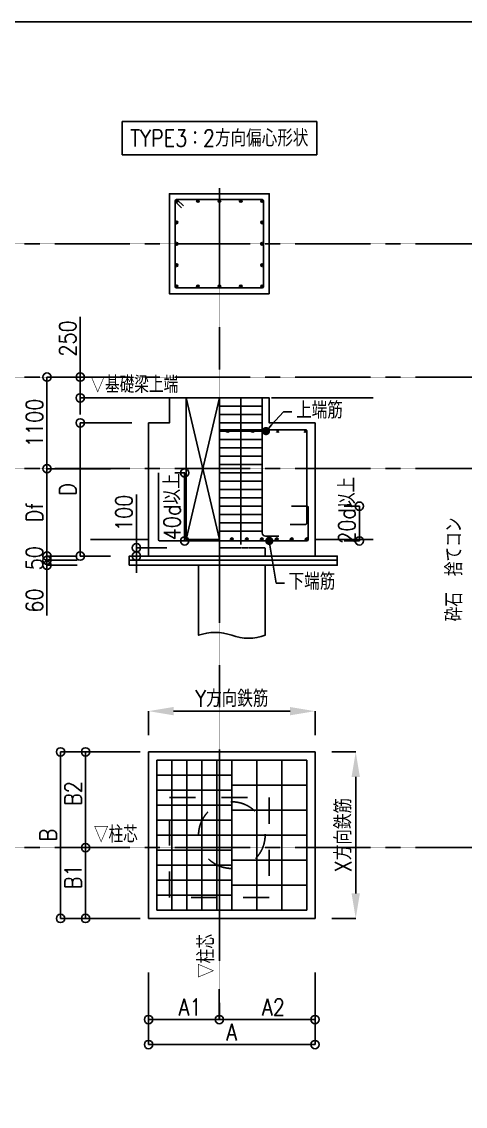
# Model space of a CAD drawing. Extents: x -668440 to 1010955, y -1678500 to 210463.
# Drawn here: x -325546 to -298890, y -72071 to -6962 of the extents above; entities that cross this region are included whole.
import ezdxf
from ezdxf import colors
from ezdxf.entities.mleader import LeaderData, LeaderLine
from ezdxf.enums import TextEntityAlignment as Align
from ezdxf.math import Vec2, Vec3

# ---------------------------------------------------------------- set-up
doc = ezdxf.new("R2010")
doc.units = 0
doc.header["$MEASUREMENT"] = 0
for name, pattern in [('CENTER', [2, 1.25, -0.25, 0.25, -0.25]), ('DASHED1', [2.5, 1.25, -1.25]), ('DASHED2', [0.375, 0.25, -0.125])]:
    doc.linetypes.add(name, pattern=pattern)
doc.layers.get('0').update_dxf_attribs({"color": 3, "linetype": 'CONTINUOUS'})
doc.layers.get('Defpoints').update_dxf_attribs({"color": 251, "linetype": 'CONTINUOUS'})
for name, color, linetype in [('Bフーチング', 6, 'CONTINUOUS'), ('B杭', 1, 'CONTINUOUS'), ('RC大梁', 7, 'CONTINUOUS'), ('RC柱', 7, 'CONTINUOUS'), ('RC鉄筋', 4, 'CONTINUOUS'), ('RC鉄筋文字', 4, 'CONTINUOUS'), ('寸法', 3, 'CONTINUOUS'), ('通り芯', 3, 'CENTER')]:
    doc.layers.add(name, color=color, linetype=linetype)
doc.styles.add('DRACAD', font='txt', dxfattribs={"width": 0.85, "bigfont": 'extfont2'})
doc.dimstyles.new('MYDIM', dxfattribs={"dimtxt": 120, "dimasz": 20, "dimexe": 1.25, "dimexo": 50, "dimgap": 50, "dimtad": 1, "dimdec": 4, "dimdsep": 46, "dimtxsty": 'DRACAD', "dimblk": 'ORIGIN', "dimcen": 2.5, "dimadec": 0, "dimazin": 0, "dimtfac": 1, "dimtdec": 4, "dimtmove": 0, "dimatfit": 3, "dimfxl": 1, "dimtolj": 1, "dimtzin": 0, "dimarcsym": 0})

# ---------------------------------------------------------------- blocks, each defined once
blk = doc.blocks.new('_ORIGIN')
at = {"color": 0, "linetype": 'ByBlock', "lineweight": -2}
blk.add_line((0, 0), (-1, 0), dxfattribs=at)
blk.add_circle((0, 0), 0.5, dxfattribs=at)
blk = doc.blocks.new('*D9561')
at = {"layer": 'Defpoints', "color": 0}
for p in [(-154749, -38594), (-154185, -38594), (-154185, -38694)]:
    blk.add_point(p, dxfattribs=at)
at = {"layer": '寸法', "color": 0, "lineweight": -2}
for p, q in [((-154749, -38494), (-154749, -37954)), ((-154385, -38594), (-154750, -38594)), ((-154749, -38694), (-154749, -38594)), ((-154385, -38694), (-154750, -38694)), ((-154749, -38794), (-154749, -38894))]:
    blk.add_line(p, q, dxfattribs=at)
at = {"layer": '寸法', "color": 0, "linetype": 'ByBlock', "lineweight": -2, "xscale": 100, "yscale": 100, "zscale": 100}
for p, rotation in [((-154749, -38594), 270), ((-154749, -38694), 90)]:
    blk.add_blockref('_ORIGIN', p, dxfattribs=dict(at, rotation=rotation))
at = {"layer": '寸法', "color": 0, "insert": (-154899, -38174), "char_height": 200, "attachment_point": 5, "rotation": 90, "style": 'DRACAD'}
blk.add_mtext('\\A1;100', dxfattribs=at)
blk = doc.blocks.new('*D9562')
at = {"layer": 'Defpoints', "color": 0}
for p in [(-152451, -38094), (-152070, -38094), (-152453, -38511)]:
    blk.add_point(p, dxfattribs=at)
at = {"layer": '寸法', "color": 0, "lineweight": -2}
for p, q in [((-152251, -38094), (-152068, -38094)), ((-152070, -38411), (-152070, -38194)), ((-152253, -38511), (-152068, -38511))]:
    blk.add_line(p, q, dxfattribs=at)
at = {"layer": '寸法', "color": 0, "linetype": 'ByBlock', "lineweight": -2, "xscale": 100, "yscale": 100, "zscale": 100}
for p, rotation in [((-152070, -38094), 90.00000009832621), ((-152070, -38511), 270.0000000983262)]:
    blk.add_blockref('_ORIGIN', p, dxfattribs=dict(at, rotation=rotation))
at = {"layer": '寸法', "color": 0, "insert": (-152220, -38144), "char_height": 200, "attachment_point": 5, "rotation": 90, "style": 'DRACAD'}
blk.add_mtext('\\A1;20d以上', dxfattribs=at)
blk = doc.blocks.new('*D9563')
at = {"layer": 'Defpoints', "color": 0}
for p in [(-152603, -40555), (-154603, -41044), (-152603, -41044)]:
    blk.add_point(p, dxfattribs=at)
at = {"layer": 'RC鉄筋文字', "color": 0, "lineweight": -2}
for p, q in [((-154603, -40844), (-154603, -40554)), ((-154303, -40555), (-152903, -40555)), ((-152603, -40844), (-152603, -40554))]:
    blk.add_line(p, q, dxfattribs=at)
at = {"layer": 'RC鉄筋文字', "color": 0}
for points in [[(-154303, -40505), (-154303, -40605), (-154603, -40555)], [(-152903, -40605), (-152903, -40505), (-152603, -40555)]]:
    blk.add_solid(points, dxfattribs=at)
at = {"layer": 'RC鉄筋文字', "color": 0, "insert": (-153603, -40405), "char_height": 200, "attachment_point": 5, "style": 'DRACAD'}
blk.add_mtext('\\A1;Y方向鉄筋', dxfattribs=at)
blk = doc.blocks.new('*D9564')
at = {"layer": 'Defpoints', "color": 0}
for p in [(-154603, -43444), (-152603, -43444), (-154603, -44558)]:
    blk.add_point(p, dxfattribs=at)
at = {"layer": '寸法', "color": 0, "lineweight": -2}
for p, q in [((-154603, -43694), (-154603, -44559)), ((-152603, -43694), (-152603, -44559)), ((-152703, -44558), (-154503, -44558))]:
    blk.add_line(p, q, dxfattribs=at)
at = {"layer": '寸法', "color": 0, "linetype": 'ByBlock', "lineweight": -2, "xscale": 100, "yscale": 100, "zscale": 100, "rotation": 180}
blk.add_blockref('_ORIGIN', (-154603, -44558), dxfattribs=at)
at = {"layer": '寸法', "color": 0, "linetype": 'ByBlock', "lineweight": -2, "xscale": 100, "yscale": 100, "zscale": 100}
blk.add_blockref('_ORIGIN', (-152603, -44558), dxfattribs=at)
at = {"layer": '寸法', "color": 0, "insert": (-153603, -44408), "char_height": 200, "attachment_point": 5, "style": 'DRACAD'}
blk.add_mtext('\\A1;A', dxfattribs=at)
blk = doc.blocks.new('*D9565')
at = {"layer": 'Defpoints', "color": 0}
for p in [(-153753, -43644), (-152603, -43644), (-153753, -44258)]:
    blk.add_point(p, dxfattribs=at)
at = {"layer": '寸法', "color": 0, "lineweight": -2}
for p, q in [((-153753, -43894), (-153753, -44259)), ((-152603, -43894), (-152603, -44259)), ((-152703, -44258), (-153653, -44258))]:
    blk.add_line(p, q, dxfattribs=at)
at = {"layer": '寸法', "color": 0, "linetype": 'ByBlock', "lineweight": -2, "xscale": 100, "yscale": 100, "zscale": 100, "rotation": 180}
blk.add_blockref('_ORIGIN', (-153753, -44258), dxfattribs=at)
at = {"layer": '寸法', "color": 0, "linetype": 'ByBlock', "lineweight": -2, "xscale": 100, "yscale": 100, "zscale": 100}
blk.add_blockref('_ORIGIN', (-152603, -44258), dxfattribs=at)
at = {"layer": '寸法', "color": 0, "insert": (-153103, -44108), "char_height": 200, "attachment_point": 5, "style": 'DRACAD'}
blk.add_mtext('\\A1;A2', dxfattribs=at)
blk = doc.blocks.new('*D9566')
at = {"layer": 'Defpoints', "color": 0}
for p in [(-154603, -43644), (-153753, -43644), (-154603, -44258)]:
    blk.add_point(p, dxfattribs=at)
at = {"layer": '寸法', "color": 0, "lineweight": -2}
for p, q in [((-154603, -43894), (-154603, -44259)), ((-153753, -43894), (-153753, -44259)), ((-153853, -44258), (-154503, -44258))]:
    blk.add_line(p, q, dxfattribs=at)
at = {"layer": '寸法', "color": 0, "linetype": 'ByBlock', "lineweight": -2, "xscale": 100, "yscale": 100, "zscale": 100, "rotation": 180}
blk.add_blockref('_ORIGIN', (-154603, -44258), dxfattribs=at)
at = {"layer": '寸法', "color": 0, "linetype": 'ByBlock', "lineweight": -2, "xscale": 100, "yscale": 100, "zscale": 100}
blk.add_blockref('_ORIGIN', (-153753, -44258), dxfattribs=at)
at = {"layer": '寸法', "color": 0, "insert": (-154103, -44108), "char_height": 200, "attachment_point": 5, "style": 'DRACAD'}
blk.add_mtext('\\A1;\\A1;A1', dxfattribs=at)
blk = doc.blocks.new('*D9567')
at = {"layer": 'Defpoints', "color": 0}
for p in [(-152603, -41044), (-152114, -41044), (-152603, -43044)]:
    blk.add_point(p, dxfattribs=at)
at = {"layer": 'RC鉄筋文字', "color": 0, "lineweight": -2}
for p, q in [((-152403, -41044), (-152113, -41044)), ((-152114, -42744), (-152114, -41344)), ((-152403, -43044), (-152113, -43044))]:
    blk.add_line(p, q, dxfattribs=at)
at = {"layer": 'RC鉄筋文字', "color": 0}
for points in [[(-152064, -41344), (-152164, -41344), (-152114, -41044)], [(-152164, -42744), (-152064, -42744), (-152114, -43044)]]:
    blk.add_solid(points, dxfattribs=at)
at = {"layer": 'RC鉄筋文字', "color": 0, "insert": (-152264, -42044), "char_height": 200, "attachment_point": 5, "rotation": 90, "style": 'DRACAD'}
blk.add_mtext('\\A1;\\A1;X方向鉄筋', dxfattribs=at)
blk = doc.blocks.new('*D9568')
at = {"layer": 'Defpoints', "color": 0}
for p in [(-155661, -41044), (-153703, -41044), (-153703, -43044)]:
    blk.add_point(p, dxfattribs=at)
at = {"layer": '寸法', "color": 0, "lineweight": -2}
for p, q in [((-154703, -41044), (-155662, -41044)), ((-155661, -42944), (-155661, -41144)), ((-154703, -43044), (-155662, -43044))]:
    blk.add_line(p, q, dxfattribs=at)
at = {"layer": '寸法', "color": 0, "linetype": 'ByBlock', "lineweight": -2, "xscale": 100, "yscale": 100, "zscale": 100}
for p, rotation in [((-155661, -41044), 90), ((-155661, -43044), 270)]:
    blk.add_blockref('_ORIGIN', p, dxfattribs=dict(at, rotation=rotation))
at = {"layer": '寸法', "color": 0, "insert": (-155811, -42044), "char_height": 200, "attachment_point": 5, "rotation": 90, "style": 'DRACAD'}
blk.add_mtext('\\A1;B', dxfattribs=at)
blk = doc.blocks.new('*D9569')
at = {"layer": 'Defpoints', "color": 0}
for p in [(-155361, -41044), (-153903, -41044), (-153903, -42194)]:
    blk.add_point(p, dxfattribs=at)
at = {"layer": '寸法', "color": 0, "lineweight": -2}
for p, q in [((-154903, -41044), (-155362, -41044)), ((-155361, -42094), (-155361, -41144)), ((-154903, -42194), (-155362, -42194))]:
    blk.add_line(p, q, dxfattribs=at)
at = {"layer": '寸法', "color": 0, "linetype": 'ByBlock', "lineweight": -2, "xscale": 100, "yscale": 100, "zscale": 100}
for p, rotation in [((-155361, -41044), 90), ((-155361, -42194), 270)]:
    blk.add_blockref('_ORIGIN', p, dxfattribs=dict(at, rotation=rotation))
at = {"layer": '寸法', "color": 0, "insert": (-155511, -41544), "char_height": 200, "attachment_point": 5, "rotation": 90, "style": 'DRACAD'}
blk.add_mtext('\\A1;B2', dxfattribs=at)
blk = doc.blocks.new('*D9570')
at = {"layer": 'Defpoints', "color": 0}
for p in [(-155361, -42194), (-153903, -42194), (-153903, -43044)]:
    blk.add_point(p, dxfattribs=at)
at = {"layer": '寸法', "color": 0, "lineweight": -2}
for p, q in [((-154903, -42194), (-155362, -42194)), ((-155361, -42944), (-155361, -42294)), ((-154903, -43044), (-155362, -43044))]:
    blk.add_line(p, q, dxfattribs=at)
at = {"layer": '寸法', "color": 0, "linetype": 'ByBlock', "lineweight": -2, "xscale": 100, "yscale": 100, "zscale": 100}
for p, rotation in [((-155361, -42194), 90), ((-155361, -43044), 270)]:
    blk.add_blockref('_ORIGIN', p, dxfattribs=dict(at, rotation=rotation))
at = {"layer": '寸法', "color": 0, "insert": (-155511, -42544), "char_height": 200, "attachment_point": 5, "rotation": 90, "style": 'DRACAD'}
blk.add_mtext('\\A1;\\A1;B1', dxfattribs=at)
blk = doc.blocks.new('_DOT')
at = {"color": 0, "linetype": 'ByBlock'}
blk.add_line((-0.5, 0), (-1, 0), dxfattribs=at)
at = {"color": 0, "linetype": 'ByBlock', "const_width": 0.5}
blk.add_lwpolyline([(-0.25, 0, 1), (0.25, 0, 1)], format="xyb", close=True, dxfattribs=at)
blk = doc.blocks.new('*D9571')
at = {"layer": 'Defpoints', "color": 0}
for p in [(-154486, -37694), (-154170, -37694), (-154553, -38511)]:
    blk.add_point(p, dxfattribs=at)
at = {"layer": '寸法', "color": 0, "lineweight": -2}
for p, q in [((-154286, -37694), (-154168, -37694)), ((-154170, -38411), (-154170, -37794)), ((-154353, -38511), (-154168, -38511))]:
    blk.add_line(p, q, dxfattribs=at)
at = {"layer": '寸法', "color": 0, "linetype": 'ByBlock', "lineweight": -2, "xscale": 100, "yscale": 100, "zscale": 100}
for p, rotation in [((-154170, -37694), 90.00000009832597), ((-154170, -38511), 270.0000000983259)]:
    blk.add_blockref('_ORIGIN', p, dxfattribs=dict(at, rotation=rotation))
at = {"layer": '寸法', "color": 0, "insert": (-154320, -38102), "char_height": 200, "attachment_point": 5, "rotation": 90, "style": 'DRACAD'}
blk.add_mtext('\\A1;40d以上', dxfattribs=at)
blk = doc.blocks.new('*D9584')
at = {"layer": 'Defpoints', "color": 0}
for p in [(-155424, -36544), (-154860, -36544), (-154860, -36794)]:
    blk.add_point(p, dxfattribs=at)
at = {"layer": '寸法', "color": 0, "lineweight": -2}
for p, q in [((-155424, -36444), (-155424, -35819)), ((-155060, -36544), (-155425, -36544)), ((-155424, -36794), (-155424, -36544)), ((-155060, -36794), (-155425, -36794)), ((-155424, -36894), (-155424, -36994))]:
    blk.add_line(p, q, dxfattribs=at)
at = {"layer": '寸法', "color": 0, "linetype": 'ByBlock', "lineweight": -2, "xscale": 100, "yscale": 100, "zscale": 100}
for p, rotation in [((-155424, -36544), 270), ((-155424, -36794), 90)]:
    blk.add_blockref('_ORIGIN', p, dxfattribs=dict(at, rotation=rotation))
at = {"layer": '寸法', "color": 0, "insert": (-155574, -36081), "char_height": 200, "attachment_point": 5, "rotation": 90, "style": 'DRACAD'}
blk.add_mtext('\\A1;250', dxfattribs=at)
blk = doc.blocks.new('*D9593')
at = {"layer": 'Defpoints', "color": 0}
for p in [(-155424, -37094), (-154603, -37094), (-154860, -38694)]:
    blk.add_point(p, dxfattribs=at)
at = {"layer": '寸法', "color": 0, "lineweight": -2}
for p, q in [((-154803, -37094), (-155425, -37094)), ((-155424, -38594), (-155424, -37194)), ((-155060, -38694), (-155425, -38694))]:
    blk.add_line(p, q, dxfattribs=at)
at = {"layer": '寸法', "color": 0, "linetype": 'ByBlock', "lineweight": -2, "xscale": 100, "yscale": 100, "zscale": 100}
for p, rotation in [((-155424, -37094), 90), ((-155424, -38694), 270)]:
    blk.add_blockref('_ORIGIN', p, dxfattribs=dict(at, rotation=rotation))
at = {"layer": '寸法', "color": 0, "insert": (-155574, -37894), "char_height": 200, "attachment_point": 5, "rotation": 90, "style": 'DRACAD'}
blk.add_mtext('\\A1;D', dxfattribs=at)
blk = doc.blocks.new('*D9594')
at = {"layer": 'Defpoints', "color": 0}
for p in [(-155824, -38694), (-155260, -38694), (-155260, -38744)]:
    blk.add_point(p, dxfattribs=at)
at = {"layer": '寸法', "color": 0, "lineweight": -2}
for p, q in [((-155824, -38594), (-155824, -38494)), ((-155460, -38694), (-155825, -38694)), ((-155460, -38744), (-155825, -38744)), ((-155824, -38744), (-155824, -38694)), ((-155824, -38844), (-155824, -38944))]:
    blk.add_line(p, q, dxfattribs=at)
at = {"layer": '寸法', "color": 0, "linetype": 'ByBlock', "lineweight": -2, "xscale": 100, "yscale": 100, "zscale": 100}
for p, rotation in [((-155824, -38694), 270), ((-155824, -38744), 90)]:
    blk.add_blockref('_ORIGIN', p, dxfattribs=dict(at, rotation=rotation))
at = {"layer": '寸法', "color": 0, "insert": (-155974, -38719), "char_height": 200, "attachment_point": 5, "rotation": 90, "style": 'DRACAD'}
blk.add_mtext('\\A1;50', dxfattribs=at)
blk = doc.blocks.new('*D9595')
at = {"layer": 'Defpoints', "color": 0}
for p in [(-155824, -38744), (-155260, -38744), (-155260, -38804)]:
    blk.add_point(p, dxfattribs=at)
at = {"layer": '寸法', "color": 0, "lineweight": -2}
for p, q in [((-155824, -38644), (-155824, -38544)), ((-155460, -38744), (-155825, -38744)), ((-155460, -38804), (-155825, -38804)), ((-155824, -38804), (-155824, -38744)), ((-155824, -38904), (-155824, -39405))]:
    blk.add_line(p, q, dxfattribs=at)
at = {"layer": '寸法', "color": 0, "linetype": 'ByBlock', "lineweight": -2, "xscale": 100, "yscale": 100, "zscale": 100}
for p, rotation in [((-155824, -38744), 270), ((-155824, -38804), 90)]:
    blk.add_blockref('_ORIGIN', p, dxfattribs=dict(at, rotation=rotation))
at = {"layer": '寸法', "color": 0, "insert": (-155974, -39228), "char_height": 200, "attachment_point": 5, "rotation": 90, "style": 'DRACAD'}
blk.add_mtext('\\A1;60', dxfattribs=at)
blk = doc.blocks.new('*D9596')
at = {"layer": 'Defpoints', "color": 0}
for p in [(-155824, -36544), (-155260, -36544), (-154860, -37644)]:
    blk.add_point(p, dxfattribs=at)
at = {"layer": '寸法', "color": 0, "lineweight": -2}
for p, q in [((-155460, -36544), (-155825, -36544)), ((-155824, -37544), (-155824, -36644)), ((-155060, -37644), (-155825, -37644))]:
    blk.add_line(p, q, dxfattribs=at)
at = {"layer": '寸法', "color": 0, "linetype": 'ByBlock', "lineweight": -2, "xscale": 100, "yscale": 100, "zscale": 100}
for p, rotation in [((-155824, -36544), 90), ((-155824, -37644), 270)]:
    blk.add_blockref('_ORIGIN', p, dxfattribs=dict(at, rotation=rotation))
at = {"layer": '寸法', "color": 0, "insert": (-155974, -37094), "char_height": 200, "attachment_point": 5, "rotation": 90, "style": 'DRACAD'}
blk.add_mtext('\\A1;1100', dxfattribs=at)
blk = doc.blocks.new('*D9597')
at = {"layer": 'Defpoints', "color": 0}
for p in [(-155824, -37644), (-154860, -37644), (-155260, -38694)]:
    blk.add_point(p, dxfattribs=at)
at = {"layer": '寸法', "color": 0, "lineweight": -2}
for p, q in [((-155060, -37644), (-155825, -37644)), ((-155824, -38594), (-155824, -37744)), ((-155460, -38694), (-155825, -38694))]:
    blk.add_line(p, q, dxfattribs=at)
at = {"layer": '寸法', "color": 0, "linetype": 'ByBlock', "lineweight": -2, "xscale": 100, "yscale": 100, "zscale": 100}
for p, rotation in [((-155824, -37644), 90), ((-155824, -38694), 270)]:
    blk.add_blockref('_ORIGIN', p, dxfattribs=dict(at, rotation=rotation))
at = {"layer": '寸法', "color": 0, "insert": (-155974, -38169), "char_height": 200, "attachment_point": 5, "rotation": 90, "style": 'DRACAD'}
blk.add_mtext('\\A1;Df', dxfattribs=at)
blk = doc.blocks.new('基礎配筋図')
at = {"layer": 'Bフーチング'}
blk.add_line((-153752.56369, -36793.63722), (-153752.56369, -38493.63722), dxfattribs=at)
blk.add_lwpolyline([(-154602.56369, -38693.63722), (-154602.56369, -37093.63722), (-154352.56369, -37093.63722), (-154352.56369, -36793.63722), (-153152.56369, -36793.63722), (-153152.56369, -37093.63722), (-152602.56369, -37093.63722), (-152602.56369, -38693.63722)], dxfattribs=at)
for points in [[(-154835.48366, -38743.63722), (-152335.48366, -38743.63722), (-152335.48366, -38693.63722), (-154835.48366, -38693.63722)], [(-154835.48366, -38803.63722), (-152335.48366, -38803.63722), (-152335.48366, -38743.63722), (-154835.48366, -38743.63722)], [(-154602.56369, -43043.63722), (-152602.56369, -43043.63722), (-152602.56369, -41043.63722), (-154602.56369, -41043.63722)]]:
    blk.add_lwpolyline(points, close=True, dxfattribs=at)
at = {"layer": 'B杭', "linetype": 'DASHED2'}
for q in [(-153752.56369, -38593.63722), (-153202.56369, -38693.63722)]:
    blk.add_line((-153202.56369, -38593.63722), q, dxfattribs=at)
at = {"layer": 'B杭'}
blk.add_lwpolyline([(-154002.56369, -38803.63722), (-154002.56369, -39643.63722, -0.1682991174), (-153602.56369, -39643.63722, 0.182310127), (-153202.56369, -39643.63722), (-153202.56369, -38803.63722)], format="xyb", dxfattribs=at)
at = {"layer": 'B杭', "linetype": 'DASHED1', "ltscale": 250}
blk.add_circle((-153602.56369, -42043.63722), 400, dxfattribs=at)
at = {"layer": 'Defpoints'}
blk.add_lwpolyline([(-167865.36242, -32277.43891), (-147865.36242, -32277.43891), (-147865.36242, -59147.64202), (-167865.36242, -59147.64202)], close=True, dxfattribs=at)
at = {"layer": 'RC大梁'}
for p, q in [((-154077.56369, -36793.75986), (-155302.46045, -36793.75986)), ((-153752.56369, -38493.63722), (-154152.56369, -36793.63722)), ((-154152.56369, -38493.63722), (-153752.56369, -36793.63722)), ((-153127.56369, -36793.75986), (-151902.66694, -36793.75986)), ((-154602.56369, -38493.75986), (-155302.46045, -38493.75986)), ((-152602.56369, -38493.63722), (-151902.66694, -38493.63722))]:
    blk.add_line(p, q, dxfattribs=at)
blk.add_lwpolyline([(-153752.56369, -38493.63722), (-154152.56369, -38493.63722), (-154152.56369, -36793.63722), (-153752.56369, -36793.63722)], close=True, dxfattribs=at)
at = {"layer": 'RC柱'}
blk.add_lwpolyline([(-153152.56369, -35543.63722), (-153152.56369, -34343.63722), (-154352.56369, -34343.63722), (-154352.56369, -35543.63722)], close=True, dxfattribs=at)
at = {"layer": 'RC柱', "linetype": 'DASHED1', "ltscale": 250}
blk.add_lwpolyline([(-154352.56369, -41593.63722), (-153152.56369, -41593.63722), (-153152.56369, -42793.63722), (-154352.56369, -42793.63722)], close=True, dxfattribs=at)
at = {"layer": 'RC鉄筋'}
for p, q in [((-154282.56369, -35457.63722), (-154282.56369, -34429.63722)), ((-154278.58451, -34417.61641), (-154254.54288, -34441.65804)), ((-154278.58451, -34441.65804), (-154254.54288, -34417.61641)), ((-154266.56369, -34413.63722), (-153238.56369, -34413.63722)), ((-154021.58451, -34417.61641), (-153997.54288, -34441.65804)), ((-154021.58451, -34441.65804), (-153997.54288, -34417.61641)), ((-153764.58451, -34417.61641), (-153740.54288, -34441.65804)), ((-153764.58451, -34441.65804), (-153740.54288, -34417.61641)), ((-153507.58451, -34417.61641), (-153483.54288, -34441.65804)), ((-153507.58451, -34441.65804), (-153483.54288, -34417.61641)), ((-153250.58451, -34417.61641), (-153226.54288, -34441.65804)), ((-153250.58451, -34441.65804), (-153226.54288, -34417.61641)), ((-153222.56369, -35457.63722), (-153222.56369, -34429.63722)), ((-154254.54288, -34674.61641), (-154278.58451, -34698.65804)), ((-154278.58451, -34674.61641), (-154254.54288, -34698.65804)), ((-153226.54288, -34674.61641), (-153250.58451, -34698.65804)), ((-153250.58451, -34674.61641), (-153226.54288, -34698.65804)), ((-154254.54288, -34931.61641), (-154278.58451, -34955.65804)), ((-154278.58451, -34931.61641), (-154254.54288, -34955.65804)), ((-153226.54288, -34931.61641), (-153250.58451, -34955.65804)), ((-153250.58451, -34931.61641), (-153226.54288, -34955.65804)), ((-154254.54288, -35188.61641), (-154278.58451, -35212.65804)), ((-154278.58451, -35188.61641), (-154254.54288, -35212.65804)), ((-153226.54288, -35188.61641), (-153250.58451, -35212.65804)), ((-153250.58451, -35188.61641), (-153226.54288, -35212.65804)), ((-154278.58451, -35445.61641), (-154254.54288, -35469.65804)), ((-154278.58451, -35469.65804), (-154254.54288, -35445.61641)), ((-154266.56369, -35473.63722), (-153238.56369, -35473.63722)), ((-154021.58451, -35445.61641), (-153997.54288, -35469.65804)), ((-154021.58451, -35469.65804), (-153997.54288, -35445.61641)), ((-153764.58451, -35445.61641), (-153740.54288, -35469.65804)), ((-153764.58451, -35469.65804), (-153740.54288, -35445.61641)), ((-153507.58451, -35445.61641), (-153483.54288, -35469.65804)), ((-153507.58451, -35469.65804), (-153483.54288, -35445.61641)), ((-153250.58451, -35445.61641), (-153226.54288, -35469.65804)), ((-153250.58451, -35469.65804), (-153226.54288, -35445.61641)), ((-153495.56369, -36793.63722), (-153495.56369, -38553.63722)), ((-153238.56369, -36793.63722), (-153238.56369, -38413.63722)), ((-153238.56369, -36893.63722), (-153752.56369, -36893.63722)), ((-153238.56369, -36993.63722), (-153752.56369, -36993.63722)), ((-153238.56369, -37093.63722), (-153752.56369, -37093.63722)), ((-152718.56369, -37176.13722), (-153752.56369, -37176.13722)), ((-153238.56369, -37193.63722), (-153752.56369, -37193.63722)), ((-152701.06369, -37193.63722), (-152701.06369, -38293.63722)), ((-153238.56369, -37293.63722), (-153752.56369, -37293.63722)), ((-153238.56369, -37393.63722), (-153752.56369, -37393.63722)), ((-153238.56369, -37493.63722), (-153752.56369, -37493.63722)), ((-153238.56369, -37593.63722), (-153752.56369, -37593.63722)), ((-154485.90363, -38493.63722), (-154485.90363, -37693.63722)), ((-153238.56369, -37693.63722), (-153752.56369, -37693.63722)), ((-153238.56369, -37693.63722), (-153752.56369, -37693.63722)), ((-153238.56369, -37793.63722), (-153752.56369, -37793.63722)), ((-153238.56369, -37793.63722), (-153752.56369, -37793.63722)), ((-153238.56369, -37893.63722), (-153752.56369, -37893.63722)), ((-153238.56369, -37893.63722), (-153752.56369, -37893.63722)), ((-153238.56369, -37993.63722), (-153752.56369, -37993.63722)), ((-153238.56369, -37993.63722), (-153752.56369, -37993.63722)), ((-153238.56369, -38093.63722), (-153752.56369, -38093.63722)), ((-152700.86332, -38093.63722), (-152885.06369, -38093.63722)), ((-152685.06369, -38493.63722), (-152685.06369, -38107.113)), ((-153238.56369, -38193.63722), (-153752.56369, -38193.63722)), ((-153238.56369, -38293.63722), (-153752.56369, -38293.63722)), ((-153238.56369, -38393.63722), (-153752.56369, -38393.63722)), ((-152716.86332, -38312.16144), (-152901.06369, -38312.16144)), ((-154468.4105, -38511.13718), (-152702.52521, -38511.13718)), ((-153198.56369, -38453.63722), (-153038.56369, -38453.63722)), ((-154322.56369, -42043.63722), (-154322.56369, -41143.63722)), ((-154142.56369, -42043.63722), (-154142.56369, -41143.63722)), ((-153962.56369, -42043.63722), (-153962.56369, -41143.63722)), ((-153782.56369, -42043.63722), (-153782.56369, -41143.63722)), ((-153602.56369, -42043.63722), (-153602.56369, -41143.63722)), ((-153602.56369, -42043.63722), (-153602.56369, -41143.63722)), ((-153302.56369, -42043.63722), (-153302.56369, -41143.63722)), ((-153302.56369, -42043.63722), (-153302.56369, -41143.63722)), ((-153002.56369, -42043.63722), (-153002.56369, -41143.63722)), ((-153002.56369, -42043.63722), (-153002.56369, -41143.63722)), ((-153602.56369, -41323.63722), (-154502.56369, -41323.63722)), ((-153602.56369, -41323.63722), (-154502.56369, -41323.63722)), ((-153602.56369, -41503.63722), (-154502.56369, -41503.63722)), ((-153602.56369, -41503.63722), (-154502.56369, -41503.63722)), ((-152702.56369, -41443.63722), (-153602.56369, -41443.63722)), ((-153602.56369, -41683.63722), (-154502.56369, -41683.63722)), ((-153602.56369, -41683.63722), (-154502.56369, -41683.63722)), ((-152702.56369, -41743.63722), (-153602.56369, -41743.63722)), ((-153602.56369, -41863.63722), (-154502.56369, -41863.63722)), ((-153602.56369, -41863.63722), (-154502.56369, -41863.63722)), ((-153602.56369, -42043.63722), (-154502.56369, -42043.63722)), ((-153602.56369, -42043.63722), (-154502.56369, -42043.63722)), ((-154322.56369, -42043.63722), (-154322.56369, -42943.63722)), ((-154142.56369, -42043.63722), (-154142.56369, -42943.63722)), ((-153962.56369, -42043.63722), (-153962.56369, -42943.63722)), ((-153782.56369, -42043.63722), (-153782.56369, -42943.63722)), ((-152702.56369, -42043.63722), (-153602.56369, -42043.63722)), ((-153602.56369, -42043.63722), (-153602.56369, -42943.63722)), ((-152702.56369, -42043.63722), (-153602.56369, -42043.63722)), ((-153302.56369, -42043.63722), (-153302.56369, -42943.63722)), ((-153002.56369, -42043.63722), (-153002.56369, -42943.63722)), ((-153602.56369, -42223.63722), (-154502.56369, -42223.63722)), ((-153602.56369, -42223.63722), (-154502.56369, -42223.63722)), ((-153602.56369, -42403.63722), (-154502.56369, -42403.63722)), ((-153602.56369, -42403.63722), (-154502.56369, -42403.63722)), ((-152702.56369, -42343.63722), (-153602.56369, -42343.63722)), ((-152702.56369, -42343.63722), (-153602.56369, -42343.63722)), ((-153602.56369, -42583.63722), (-154502.56369, -42583.63722)), ((-153602.56369, -42583.63722), (-154502.56369, -42583.63722)), ((-152702.56369, -42643.63722), (-153602.56369, -42643.63722)), ((-152702.56369, -42643.63722), (-153602.56369, -42643.63722)), ((-153602.56369, -42763.63722), (-154502.56369, -42763.63722)), ((-153602.56369, -42763.63722), (-154502.56369, -42763.63722))]:
    blk.add_line(p, q, dxfattribs=at)
at = {"layer": 'RC鉄筋', "linetype": 'Continuous'}
for p, q in [((-154277.8774, -34440.95093), (-154208.01525, -34510.81308)), ((-154255.24998, -34418.32351), (-154185.38783, -34488.18566)), ((-153637.71445, -37208.48646), (-153667.41294, -37178.78798)), ((-153637.71445, -37178.78798), (-153667.41294, -37208.48646)), ((-153337.71445, -37208.48646), (-153367.41294, -37178.78798)), ((-153337.71445, -37178.78798), (-153367.41294, -37208.48646)), ((-153037.71445, -37208.48646), (-153067.41294, -37178.78798)), ((-153037.71445, -37178.78798), (-153067.41294, -37208.48646)), ((-152703.71445, -37208.48646), (-152733.41294, -37178.78798)), ((-152703.71445, -37178.78798), (-152733.41294, -37208.48646)), ((-153587.71445, -38508.48646), (-153617.41293, -38478.78798)), ((-153587.71445, -38478.78798), (-153617.41293, -38508.48646)), ((-153407.71445, -38508.48646), (-153437.41293, -38478.78798)), ((-153407.71445, -38478.78798), (-153437.41293, -38508.48646)), ((-153227.71445, -38508.48646), (-153257.41293, -38478.78798)), ((-153227.71445, -38478.78798), (-153257.41293, -38508.48646)), ((-153047.71445, -38508.48646), (-153077.41293, -38478.78798)), ((-153047.71445, -38478.78798), (-153077.41293, -38508.48646)), ((-152867.71445, -38508.48646), (-152897.41293, -38478.78798)), ((-152867.71445, -38478.78798), (-152897.41293, -38508.48646)), ((-152687.71445, -38508.48646), (-152717.41293, -38478.78798)), ((-152687.71445, -38478.78798), (-152717.41293, -38508.48646))]:
    blk.add_line(p, q, dxfattribs=at)
at = {"layer": 'RC鉄筋'}
blk.add_lwpolyline([(-154502.56369, -42943.63722), (-152702.56369, -42943.63722), (-152702.56369, -41143.63722), (-154502.56369, -41143.63722)], close=True, dxfattribs=at)
for centre in [(-154266.56369, -34429.63722), (-154009.56369, -34429.63722), (-153752.56369, -34429.63722), (-153495.56369, -34429.63722), (-153238.56369, -34429.63722), (-154266.56369, -34686.63722), (-153238.56369, -34686.63722), (-154266.56369, -34943.63722), (-153238.56369, -34943.63722), (-154266.56369, -35200.63722), (-153238.56369, -35200.63722), (-154266.56369, -35457.63722), (-154009.56369, -35457.63722), (-153752.56369, -35457.63722), (-153495.56369, -35457.63722), (-153238.56369, -35457.63722)]:
    blk.add_circle(centre, 16, dxfattribs=at)
at = {"layer": 'RC鉄筋', "linetype": 'Continuous'}
for centre in [(-153602.56369, -38493.63722), (-153422.56369, -38493.63722), (-153242.56369, -38493.63722), (-153062.56369, -38493.63722), (-152882.56369, -38493.63722), (-152702.56369, -38493.63722)]:
    blk.add_circle(centre, 17.5, dxfattribs=at)
for centre, start, end in [((-152718.56369, -37193.63722), 0, 90.000000098), ((-154468.4105, -38493.63718), 178.394899039, 270.000000048)]:
    blk.add_arc(centre, 17.5, start, end, dxfattribs=at)
at = {"layer": 'RC鉄筋'}
for centre, radius, start, end in [((-152700.86332, -38109.63722), 16, 350.922886513, 90.000000098), ((-153198.56369, -38413.63722), 40, 180, 270.000000098), ((-152716.86332, -38296.16144), 16, 270.000000098, 9.077113683)]:
    blk.add_arc(centre, radius, start, end, dxfattribs=at)
at = {"layer": '通り芯'}
for p, q in [((-153752.56369, -34277.43891), (-153752.56369, -44258.97609)), ((-166841.66765, -34943.63722), (-144666.70489, -34943.63722)), ((-166841.66765, -36543.63722), (-144666.70489, -36543.63722)), ((-166841.66765, -37643.63722), (-144666.70489, -37643.63722)), ((-166841.66765, -42193.63722), (-144666.70489, -42193.63722))]:
    blk.add_line(p, q, dxfattribs=at)
at = {"layer": '寸法', "style": 'DRACAD', "width": 0.8}
for s, p in [('▽基礎梁上端', (-155302.46045, -36793.75986)), ('▽柱芯', (-155261.10183, -42193.63722))]:
    blk.add_text(s, height=200, dxfattribs=at).set_placement(p, align=Align.BOTTOM_LEFT)
for s, p in [('捨てコン', (-150772.72882, -38581.61196)), ('砕石', (-150772.72882, -39301.46174))]:
    blk.add_text(s, height=200, rotation=90, dxfattribs=at).set_placement(p, align=Align.BOTTOM_CENTER)
blk.add_text('▽柱芯', height=200, rotation=90, dxfattribs=at).set_placement((-153752.56369, -43758.97609), align=Align.BOTTOM_LEFT)
at = {"layer": '寸法', "insert": (-153752.56369, -33777.43891), "char_height": 200, "attachment_point": 8, "style": 'DRACAD', "bg_fill": 16, "box_fill_scale": 1.5, "bg_fill_color": 257, "bg_fill_transparency": 0}
blk.add_mtext('TYPE3：2方向偏心形状', dxfattribs=at)
at = {"layer": 'RC鉄筋文字'}
dim = blk.add_linear_dim(base=(-152602.56369, -40555.19972), p1=(-154602.56369, -41043.63722, 12), p2=(-152602.56369, -41043.63722, 12), text='Y方向鉄筋', dimstyle='MYDIM', override={"dimtxt": 200, "dimasz": 300, "dimexo": 200, "dimgap": 50, "dimtxsty": 'DRACAD', "dimsah": 1, "dimtfill": 0, "dimtfillclr": 0}, dxfattribs=at)
dim.commit()
dim.dimension.update_dxf_attribs({"geometry": '*D9563', "text_midpoint": (-153602.56369, -40555.19972), "dimtype": 160})
dim = blk.add_linear_dim(base=(-152114.12619, -41043.63722), p1=(-152602.56369, -43043.63722, 12), p2=(-152602.56369, -41043.63722, 12), angle=90, text='\\A1;X方向鉄筋', dimstyle='MYDIM', override={"dimtxt": 200, "dimasz": 300, "dimexo": 200, "dimgap": 50, "dimtxsty": 'DRACAD', "dimsah": 1, "dimtfill": 0, "dimtfillclr": 0}, dxfattribs=at)
dim.commit()
dim.dimension.update_dxf_attribs({"geometry": '*D9567', "text_midpoint": (-152114.12619, -42043.63722), "dimtype": 160})
at = {"layer": '寸法'}
for base, p1, p2, picture, middle in [((-155423.55357, -36543.63722), (-154860.11607, -36793.63722, 12), (-154860.11607, -36543.63722, 12), '*D9584', (-155573.55357, -36081.13722)), ((-155823.55357, -36543.63722), (-154860.11607, -37643.63722, 12), (-155260.11607, -36543.63722, 12), '*D9596', (-155973.55357, -37093.63722))]:
    dim = blk.add_linear_dim(base=base, p1=p1, p2=p2, angle=90, dimstyle='MYDIM', override={"dimtxt": 200, "dimasz": 100, "dimexo": 200, "dimgap": 50, "dimtad": 1, "dimjust": 0, "dimtmove": 0}, dxfattribs=at)
    dim.commit()
    dim.dimension.update_dxf_attribs({"geometry": picture, "text_midpoint": middle})
for base, p1, p2, text, picture, middle in [((-155423.55357, -37093.63722), (-154860.11607, -38693.63722, 12), (-154602.56369, -37093.63722, 12), 'D', '*D9593', (-155573.55357, -37893.63722)), ((-155823.55357, -37643.63722), (-155260.11607, -38693.63722, 12), (-154860.11607, -37643.63722, 12), 'Df', '*D9597', (-155973.55357, -38168.63722))]:
    dim = blk.add_linear_dim(base=base, p1=p1, p2=p2, angle=90, text=text, dimstyle='MYDIM', override={"dimtxt": 200, "dimasz": 100, "dimexo": 200, "dimgap": 50, "dimtad": 1, "dimjust": 0, "dimtxsty": 'DRACAD', "dimtmove": 0, "dimtfill": 0, "dimtfillclr": 0}, dxfattribs=at)
    dim.commit()
    dim.dimension.update_dxf_attribs({"geometry": picture, "text_midpoint": middle})
for base, p1, p2, angle, text, override, picture, middle in [((-154169.51369, -37693.63722), (-154552.65119, -38511.137, 12), (-154485.90363, -37693.63722, 12), 90.000000098, '40d以上', {"dimtxt": 200, "dimasz": 100, "dimexo": 200, "dimgap": 50, "dimtxsty": 'DRACAD', "dimtfill": 0, "dimtfillclr": 0}, '*D9571', (-154169.51369, -38102.38711)), ((-152069.51369, -38093.63722), (-152452.65119, -38511.137, 12), (-152451.06369, -38093.63722, 12), 90.000000098, '20d以上', {"dimtxt": 200, "dimasz": 100, "dimexo": 200, "dimgap": 50}, '*D9562', (-152069.51369, -38143.63722)), ((-155661.10183, -41043.63722), (-153702.56369, -43043.63722, 12), (-153702.56369, -41043.63722, 12), 90, 'B', {"dimtxt": 200, "dimasz": 100, "dimexo": 1000, "dimgap": 50, "dimtxsty": 'DRACAD', "dimtfill": 0, "dimtfillclr": 0}, '*D9568', (-155661.10183, -42043.63722)), ((-155361.10183, -41043.63722), (-153902.56369, -42193.63722, 12), (-153902.56369, -41043.63722, 12), 90, 'B2', {"dimtxt": 200, "dimasz": 100, "dimexo": 1000, "dimgap": 50, "dimtxsty": 'DRACAD', "dimtfill": 0, "dimtfillclr": 0}, '*D9569', (-155361.10183, -41543.63722)), ((-155361.10183, -42193.63722), (-153902.56369, -43043.63722, 12), (-153902.56369, -42193.63722, 12), 90, '\\A1;B1', {"dimtxt": 200, "dimasz": 100, "dimexo": 1000, "dimgap": 50, "dimtxsty": 'DRACAD', "dimtfill": 0, "dimtfillclr": 0}, '*D9570', (-155361.10183, -42543.63722)), ((-154602.56369, -44557.72609), (-152602.56369, -43443.63722, 12), (-154602.56369, -43443.63722, 12), 180, 'A', {"dimtxt": 200, "dimasz": 100, "dimexo": 250, "dimgap": 50, "dimtxsty": 'DRACAD', "dimtfill": 0, "dimtfillclr": 0}, '*D9564', (-153602.56369, -44557.72609)), ((-154602.56369, -44257.72609), (-153752.56369, -43643.63722, 12), (-154602.56369, -43643.63722, 12), 180, '\\A1;A1', {"dimtxt": 200, "dimasz": 100, "dimexo": 250, "dimgap": 50, "dimtxsty": 'DRACAD', "dimtfill": 0, "dimtfillclr": 0}, '*D9566', (-154102.56369, -44257.72609)), ((-153752.56369, -44257.72609), (-152602.56369, -43643.63722, 12), (-153752.56369, -43643.63722, 12), 180, 'A2', {"dimtxt": 200, "dimasz": 100, "dimexo": 250, "dimgap": 50, "dimtxsty": 'DRACAD', "dimtfill": 0, "dimtfillclr": 0}, '*D9565', (-153102.56369, -44257.72609))]:
    dim = blk.add_linear_dim(base=base, p1=p1, p2=p2, angle=angle, text=text, dimstyle='MYDIM', override=override, dxfattribs=at)
    dim.commit()
    dim.dimension.update_dxf_attribs({"geometry": picture, "text_midpoint": middle, "dimtype": 160})
for base, p1, p2, override, picture, middle in [((-154748.92116, -38593.63722), (-154185.48366, -38693.63722, 12), (-154185.48366, -38593.63722, 12), {"dimtxt": 200, "dimasz": 100, "dimexo": 200, "dimgap": 50, "dimtxsty": 'DRACAD', "dimtfill": 0, "dimtfillclr": 0}, '*D9561', (-154748.92116, -38173.63722)), ((-155823.55357, -38693.63722), (-155260.11607, -38743.63722, 12), (-155260.11607, -38693.63722, 12), {"dimtxt": 200, "dimasz": 100, "dimexo": 200, "dimgap": 50}, '*D9594', (-155823.55357, -38718.63722)), ((-155823.55357, -38743.63722), (-155260.11607, -38803.63722, 12), (-155260.11607, -38743.63722, 12), {"dimtxt": 200, "dimasz": 100, "dimexo": 200, "dimgap": 50}, '*D9595', (-155823.55357, -39227.52611))]:
    dim = blk.add_linear_dim(base=base, p1=p1, p2=p2, angle=90, dimstyle='MYDIM', override=override, dxfattribs=at)
    dim.commit()
    dim.dimension.update_dxf_attribs({"geometry": picture, "text_midpoint": middle, "dimtype": 160})
at = {"layer": 'RC鉄筋文字'}
ml = blk.add_multileader_mtext('Standard', dxfattribs=at)
ml.set_content('上端筋', style='DRACAD')
ml.set_leader_properties()
ml.set_arrow_properties(name='DOT')
ml.build(insert=Vec2(0, 0))
ml.multileader.update_dxf_attribs({"dogleg_length": 100, "arrow_head_size": 100})
ctx = ml.context
ctx.base_point, ctx.char_height, ctx.arrow_head_size, ctx.landing_gap_size, ctx.plane_origin = Vec3(-152880.15525, -36962.01481), 200, 100, 50, Vec3(-550271.34587, 710649.56933)
notes = []
notes.append((ctx, [(0, (1, 1, 0), (-152980.15525, -36962.01481), (1, 0), 100, [(0, [(-153192.06373, -37192.48962)], 0, [])])]))
ctx.mtext.insert = Vec3(-152830.15525, -36842.01481)
ml = blk.add_multileader_mtext('Standard', dxfattribs=at)
ml.set_content('下端筋', style='DRACAD')
ml.set_leader_properties()
ml.set_arrow_properties(name='DOT')
ml.build(insert=Vec2(0, 0))
ml.multileader.update_dxf_attribs({"dogleg_length": 100, "arrow_head_size": 100})
ctx = ml.context
ctx.base_point, ctx.char_height, ctx.arrow_head_size, ctx.landing_gap_size, ctx.plane_origin = Vec3(-152970.15525, -39018.66236), 200, 100, 50, Vec3(-550271.34587, 708432.92177)
notes.append((ctx, [(0, (1, 1, 0), (-153070.15525, -39018.66236), (1, 0), 100, [(0, [(-153152.54445, -38511.13718)], 0, [])])]))
ctx.mtext.insert = Vec3(-152920.15525, -38898.66236)
for ctx, leaders in notes:
    for number, flags, end, landing, length, lines in leaders:
        leader = LeaderData()
        leader.index, (leader.has_last_leader_line, leader.has_dogleg_vector, leader.attachment_direction) = number, flags
        leader.last_leader_point, leader.dogleg_vector, leader.dogleg_length = Vec3(end), Vec3(landing), length
        for number, points, colour, breaks in lines:
            line = LeaderLine()
            line.index, line.vertices, line.color, line.breaks = number, Vec3.list(points), colors.encode_raw_color(colour), breaks
            leader.lines.append(line)
        ctx.leaders.append(leader)

msp = doc.modelspace()

# ---------------------------------------------------------------- block references
at = {"xscale": 5, "yscale": 5, "zscale": 5}
msp.add_blockref('基礎配筋図', (455094.50566, 154425.52164), dxfattribs=at)

doc.saveas('drawing.dxf')
